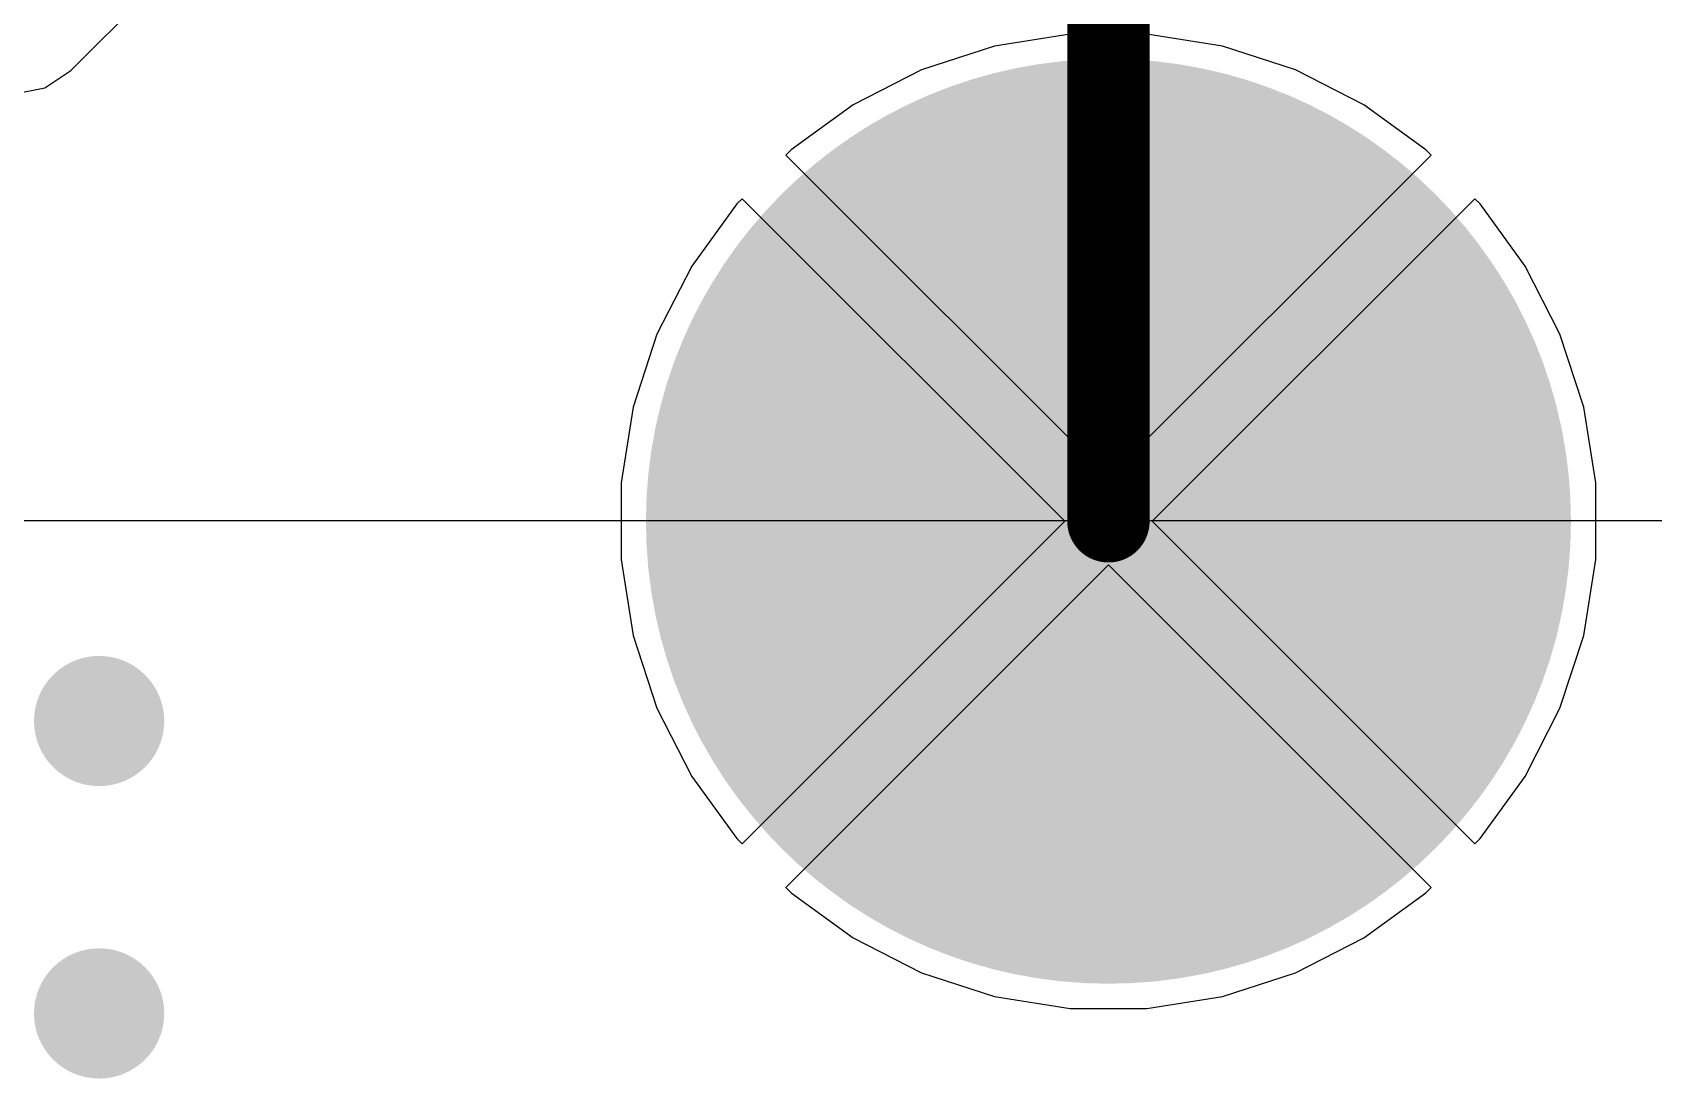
# Model space of a CAD drawing. Header units: millimetres. Extents: x 0 to 172, y 0 to 138.
# Drawn here: x 134.28 to 144.27, y 98.42 to 104.88 of the extents above; entities that cross this region are included whole.
import ezdxf

# ---------------------------------------------------------------- set-up
doc = ezdxf.new("R2010")
doc.units = ezdxf.units.MM
for name, color, linetype in [('BottomLayer', 5, 'Continuous'), ('BottomSolder', 6, 'Continuous'), ('MultiLayer', 9, 'Continuous'), ('PadHoleLayer', 156, 'Continuous'), ('TopLayer', 1, 'Continuous'), ('TopSolder', 216, 'Continuous'), ('ViaHoleLayer', 16, 'Continuous')]:
    doc.layers.add(name, color=color, linetype=linetype)

msp = doc.modelspace()

# ---------------------------------------------------------------- hatches: boundary and pattern name
at = {"layer": 'BottomLayer'}
h = msp.add_hatch(color=5, dxfattribs=at)
edge = h.paths.add_edge_path()
edge.add_arc((140.91000012, 101.86020014), 2.74999958, 0, 360)
h = msp.add_hatch(color=5, dxfattribs=at)
edge = h.paths.add_edge_path()
edge.add_arc((134.68700012, 100.62859986), 0.2999994, 0, 360)
h = msp.add_hatch(color=5, dxfattribs=at)
edge = h.paths.add_edge_path()
edge.add_arc((134.68700012, 98.82519985999998), 0.2999994, 0, 360)
at = {"layer": 'BottomSolder'}
h = msp.add_hatch(color=6, dxfattribs=at)
edge = h.paths.add_edge_path()
edge.add_arc((140.91000012, 101.86020014), 2.85159958, 0, 360)
h = msp.add_hatch(color=6, dxfattribs=at)
edge = h.paths.add_edge_path()
edge.add_arc((134.68700012, 100.62859986), 0.4015993999999999, 0, 360)
h = msp.add_hatch(color=6, dxfattribs=at)
edge = h.paths.add_edge_path()
edge.add_arc((134.68700012, 98.82519985999998), 0.4015993999999999, 0, 360)
at = {"layer": 'MultiLayer'}
h = msp.add_hatch(color=9, dxfattribs=at)
edge = h.paths.add_edge_path()
edge.add_arc((140.91000012, 101.86020014), 2.74999958, 0, 360)
at = {"layer": 'PadHoleLayer'}
h = msp.add_hatch(color=156, dxfattribs=at)
edge = h.paths.add_edge_path()
edge.add_arc((140.91000012, 101.86020014), 1.74999904, 0, 360)
at = {"layer": 'TopLayer'}
h = msp.add_hatch(color=1, dxfattribs=at)
edge = h.paths.add_edge_path()
edge.add_arc((140.91000012, 101.86020014), 2.74999958, 0, 360)
h = msp.add_hatch(color=1, dxfattribs=at)
edge = h.paths.add_edge_path()
edge.add_arc((134.68700012, 100.62859986), 0.2999994, 0, 360)
h = msp.add_hatch(color=1, dxfattribs=at)
edge = h.paths.add_edge_path()
edge.add_arc((134.68700012, 98.82519985999998), 0.2999994, 0, 360)
at = {"layer": 'TopSolder'}
h = msp.add_hatch(color=216, dxfattribs=at)
edge = h.paths.add_edge_path()
edge.add_arc((140.91000012, 101.86020014), 2.85159958, 0, 360)
h = msp.add_hatch(color=216, dxfattribs=at)
edge = h.paths.add_edge_path()
edge.add_arc((134.68700012, 100.62859986), 0.4015993999999999, 0, 360)
h = msp.add_hatch(color=216, dxfattribs=at)
edge = h.paths.add_edge_path()
edge.add_arc((134.68700012, 98.82519985999998), 0.4015993999999999, 0, 360)
at = {"layer": 'ViaHoleLayer'}
h = msp.add_hatch(color=16, dxfattribs=at)
edge = h.paths.add_edge_path()
edge.add_arc((134.68700012, 100.62859986), 0.1499997, 0, 360)
h = msp.add_hatch(color=16, dxfattribs=at)
edge = h.paths.add_edge_path()
edge.add_arc((134.68700012, 98.82519985999998), 0.1499997, 0, 360)

# ---------------------------------------------------------------- linework, layer by layer
at = {"layer": 'BottomLayer'}
for p, q in [((140.67357946, 104.86419972), (140.20656236, 104.79022984)), ((141.14642078, 104.86419972), (140.67357946, 104.86419972)), ((141.61343788, 104.79022984), (141.14642078, 104.86419972)), ((140.20656236, 104.79022984), (139.75686552, 104.64411634)), ((142.06313472, 104.64411634), (141.61343788, 104.79022984)), ((139.75686552, 104.64411634), (139.3355608, 104.42945078)), ((142.48443944, 104.42945078), (142.06313472, 104.64411634)), ((139.3355608, 104.42945078), (138.95302664, 104.15152144)), ((142.8669736, 104.15152144), (142.48443944, 104.42945078)), ((138.95302664, 104.15152144), (138.92055782, 104.11905262)), ((142.89944496, 104.11905008), (142.8669736, 104.15152144)), ((138.92055782, 104.11905262), (140.91000012, 102.12960778)), ((140.91000012, 102.12960778), (142.89944496, 104.11905008)), ((138.61867882, 103.81717362), (138.34074948, 103.43463946)), ((138.65115018, 103.84964498), (138.61867882, 103.81717362)), ((140.64059248, 101.86020014), (138.65115018, 103.84964498)), ((143.1688526, 103.84964244), (141.17940776, 101.86020014)), ((143.20132142, 103.81717362), (143.1688526, 103.84964244)), ((143.47925076, 103.43463946), (143.20132142, 103.81717362)), ((138.34074948, 103.43463946), (138.12608392, 103.01333474)), ((143.69391632, 103.01333474), (143.47925076, 103.43463946)), ((138.12608392, 103.01333474), (137.97997042, 102.5636379)), ((143.84002982, 102.5636379), (143.69391632, 103.01333474)), ((137.97997042, 102.5636379), (137.90600054, 102.0966208)), ((143.9139997, 102.0966208), (143.84002982, 102.5636379)), ((137.90600054, 102.0966208), (137.90600054, 101.62377948)), ((143.9139997, 101.62377948), (143.9139997, 102.0966208)), ((138.65114764, 99.87075784), (140.64059248, 101.86020014)), ((141.17940776, 101.86020014), (143.1688526, 99.87075784)), ((137.90600054, 101.62377948), (137.97997042, 101.15676238)), ((140.91000012, 101.5907925), (138.92055528, 99.6013502)), ((142.89944496, 99.6013502), (140.91000012, 101.5907925)), ((143.84002982, 101.15676238), (143.9139997, 101.62377948)), ((137.97997042, 101.15676238), (138.12608392, 100.70706554)), ((143.69391632, 100.70706554), (143.84002982, 101.15676238)), ((138.12608392, 100.70706554), (138.34074948, 100.28576082)), ((143.47925076, 100.28576082), (143.69391632, 100.70706554)), ((138.34074948, 100.28576082), (138.61867882, 99.90322666)), ((143.20132142, 99.90322666), (143.47925076, 100.28576082)), ((138.61867882, 99.90322666), (138.65114764, 99.87075784)), ((143.1688526, 99.87075784), (143.20132142, 99.90322666)), ((138.92055528, 99.6013502), (138.95302664, 99.56887884)), ((138.95302664, 99.56887884), (139.3355608, 99.2909495)), ((142.48443944, 99.2909495), (142.8669736, 99.56887884)), ((142.8669736, 99.56887884), (142.89944496, 99.6013502)), ((139.3355608, 99.2909495), (139.75686552, 99.07628394)), ((142.06313472, 99.07628394), (142.48443944, 99.2909495)), ((139.75686552, 99.07628394), (140.20656236, 98.93017043999998)), ((141.61343788, 98.93017043999998), (142.06313472, 99.07628394)), ((140.20656236, 98.93017043999998), (140.67357946, 98.85620055999999)), ((140.67357946, 98.85620055999999), (141.14642078, 98.85620055999999)), ((141.14642078, 98.85620055999999), (141.61343788, 98.93017043999998))]:
    msp.add_line(p, q, dxfattribs=at)
at = {"layer": 'TopLayer'}
for p, q in [((134.51267484, 104.6398974), (135.32353428, 105.45075684)), ((140.67357946, 104.86419972), (140.20656236, 104.79022984)), ((141.14642078, 104.86419972), (140.67357946, 104.86419972)), ((141.61343788, 104.79022984), (141.14642078, 104.86419972)), ((140.20656236, 104.79022984), (139.75686552, 104.64411634)), ((142.06313472, 104.64411634), (141.61343788, 104.79022984)), ((134.35304092, 104.53323264), (134.51267484, 104.6398974)), ((139.75686552, 104.64411634), (139.3355608, 104.42945078)), ((142.48443944, 104.42945078), (142.06313472, 104.64411634)), ((134.16474056, 104.4957778), (134.35304092, 104.53323264)), ((139.3355608, 104.42945078), (138.95302664, 104.15152144)), ((142.8669736, 104.15152144), (142.48443944, 104.42945078)), ((138.95302664, 104.15152144), (138.92055782, 104.11905262)), ((142.89944496, 104.11905008), (142.8669736, 104.15152144)), ((138.92055782, 104.11905262), (140.91000012, 102.12960778)), ((140.91000012, 102.12960778), (142.89944496, 104.11905008)), ((138.61867882, 103.81717362), (138.34074948, 103.43463946)), ((138.65115018, 103.84964498), (138.61867882, 103.81717362)), ((140.64059248, 101.86020014), (138.65115018, 103.84964498)), ((143.1688526, 103.84964244), (141.17940776, 101.86020014)), ((143.20132142, 103.81717362), (143.1688526, 103.84964244)), ((143.47925076, 103.43463946), (143.20132142, 103.81717362)), ((138.34074948, 103.43463946), (138.12608392, 103.01333474)), ((143.69391632, 103.01333474), (143.47925076, 103.43463946)), ((138.12608392, 103.01333474), (137.97997042, 102.5636379)), ((143.84002982, 102.5636379), (143.69391632, 103.01333474)), ((137.97997042, 102.5636379), (137.90600054, 102.0966208)), ((143.9139997, 102.0966208), (143.84002982, 102.5636379)), ((137.90600054, 102.0966208), (137.90600054, 101.62377948)), ((143.9139997, 101.62377948), (143.9139997, 102.0966208)), ((125.4100108, 101.86500074), (156.41000976, 101.86500074)), ((138.65114764, 99.87075784), (140.64059248, 101.86020014)), ((141.17940776, 101.86020014), (143.1688526, 99.87075784)), ((137.90600054, 101.62377948), (137.97997042, 101.15676238)), ((140.91000012, 101.5907925), (138.92055528, 99.6013502)), ((142.89944496, 99.6013502), (140.91000012, 101.5907925)), ((143.84002982, 101.15676238), (143.9139997, 101.62377948)), ((137.97997042, 101.15676238), (138.12608392, 100.70706554)), ((143.69391632, 100.70706554), (143.84002982, 101.15676238)), ((138.12608392, 100.70706554), (138.34074948, 100.28576082)), ((143.47925076, 100.28576082), (143.69391632, 100.70706554)), ((138.34074948, 100.28576082), (138.61867882, 99.90322666)), ((143.20132142, 99.90322666), (143.47925076, 100.28576082)), ((138.61867882, 99.90322666), (138.65114764, 99.87075784)), ((143.1688526, 99.87075784), (143.20132142, 99.90322666)), ((138.92055528, 99.6013502), (138.95302664, 99.56887884)), ((138.95302664, 99.56887884), (139.3355608, 99.2909495)), ((142.48443944, 99.2909495), (142.8669736, 99.56887884)), ((142.8669736, 99.56887884), (142.89944496, 99.6013502)), ((139.3355608, 99.2909495), (139.75686552, 99.07628394)), ((142.06313472, 99.07628394), (142.48443944, 99.2909495)), ((139.75686552, 99.07628394), (140.20656236, 98.93017043999998)), ((141.61343788, 98.93017043999998), (142.06313472, 99.07628394)), ((140.20656236, 98.93017043999998), (140.67357946, 98.85620055999999)), ((140.67357946, 98.85620055999999), (141.14642078, 98.85620055999999)), ((141.14642078, 98.85620055999999), (141.61343788, 98.93017043999998))]:
    msp.add_line(p, q, dxfattribs=at)
at = {"layer": 'TopLayer', "const_width": 0.508}
msp.add_lwpolyline([(140.91000012, 101.86020014), (140.91000012, 105.80019988)], dxfattribs=at)
at = {"layer": 'TopLayer', "const_width": 0.254}
msp.add_lwpolyline([(140.78300012, 101.86020014, 1), (141.03700012, 101.86020014, 1)], format="xyb", close=True, dxfattribs=at)
at = {"layer": 'TopSolder'}
msp.add_line((125.41000064, 101.86500074), (156.4099996, 101.86500074), dxfattribs=at)

doc.saveas('drawing.dxf')
